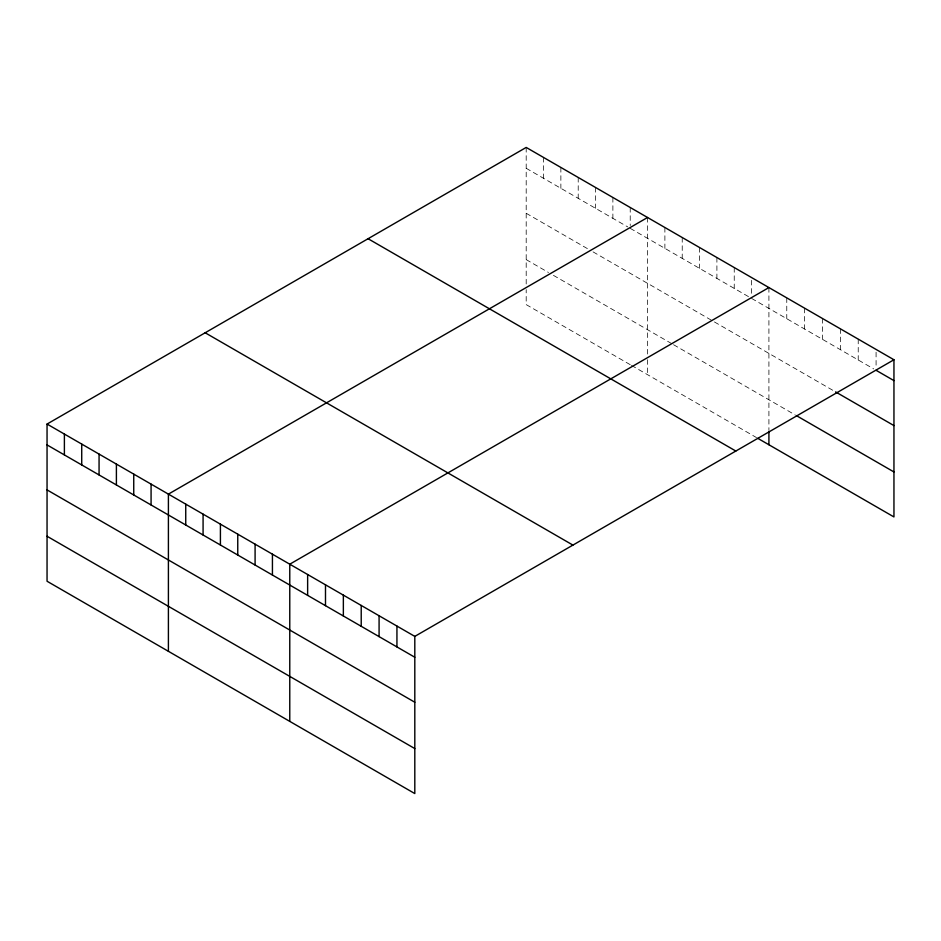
<?xml version="1.0" encoding="UTF-8"?>
<svg xmlns="http://www.w3.org/2000/svg" width="941" height="941" viewBox="0 0 941 941"><rect width="100%" height="100%" fill="white"/><g stroke="black" fill="none" stroke-linecap="round" stroke-linejoin="round"><path stroke-width="0.71" stroke-dasharray="4.71 3.53" d="M526.195 168.286L627.741 226.91M630.223 228.345L749.095 296.98M751.577 298.403L873.707 368.919M526.195 213.278L588.113 249.024M593.065 251.882L713.184 321.234M714.431 321.951L834.408 391.221M526.195 259.622L548.485 272.49M553.437 275.36L672.321 343.994M673.556 344.712L795.11 414.887M630.223 364.673L526.195 304.613L526.195 289.616M631.458 365.39L756.529 437.6M876.083 352.216L876.083 367.519M858.227 339.125L858.227 359.98M840.36 328.821L840.36 349.664M822.505 318.505L822.505 339.36M804.637 308.189L804.637 329.044M786.77 297.874L786.77 318.728M768.915 287.57L768.915 429.755M751.577 280.336L751.577 295.627M734.239 267.55L734.239 288.405M716.901 257.54L716.901 278.395M699.563 247.53L699.563 268.385M682.225 237.52L682.225 258.375M664.887 227.51L664.887 248.365M647.549 217.5L647.549 355.592M647.549 359.685L647.549 374.683M630.223 207.49L630.223 225.558M612.885 197.481L612.885 218.336M595.547 187.471L595.547 208.326M578.209 177.461L578.209 198.316M560.871 167.451L560.871 188.306M543.533 157.441L543.533 178.296M526.195 147.431L526.195 284.17"/><path stroke-width="1.41" d="M893.95 359.756L414.805 636.387L414.805 793.569L47.05 581.244L47.05 424.062L526.195 147.431L893.95 359.756L893.95 516.938L757.764 438.318M647.549 217.5L168.404 494.131L168.404 651.313M768.915 287.57L289.769 564.2L289.769 721.382M876.083 370.295L893.95 380.611M835.596 391.903L893.95 425.591M796.298 415.569L893.95 471.947M368.072 238.72L735.827 451.045M205.173 332.773L572.928 545.098M47.05 424.062L414.805 636.387M47.05 444.917L414.805 657.241M47.05 489.908L414.805 702.233M47.05 536.252L414.805 748.577M768.915 431.119L768.915 444.752M396.937 626.071L396.937 646.926M379.082 615.755L379.082 636.61M361.215 605.451L361.215 626.306M343.359 595.135L343.359 615.99M325.492 584.82L325.492 605.675M307.636 574.504L307.636 595.359M272.431 554.19L272.431 575.045M255.093 544.18L255.093 565.035M237.755 534.17L237.755 555.025M220.417 524.161L220.417 545.015M203.08 514.151L203.08 535.006M185.742 504.141L185.742 524.996M151.078 484.121L151.078 504.976M133.74 474.111L133.74 494.966M116.402 464.101L116.402 484.956M99.064 454.091L99.064 474.946M81.726 444.081L81.726 464.936M64.388 434.072L64.388 454.926"/></g></svg>
